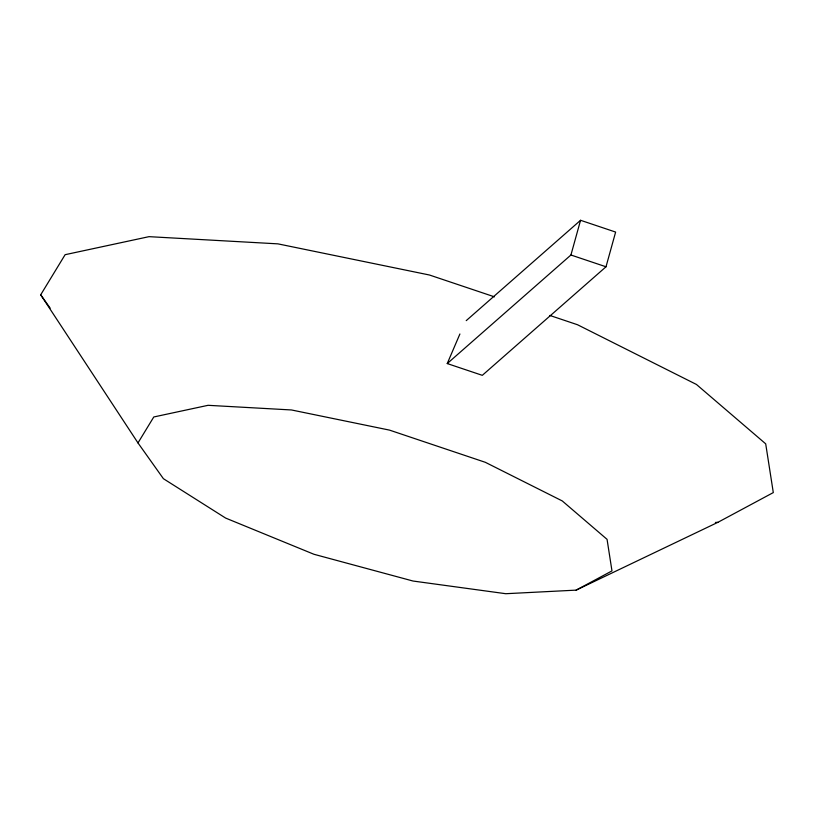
<?xml version="1.0" encoding="UTF-8"?>
<svg xmlns="http://www.w3.org/2000/svg" width="814" height="814" viewBox="0 0 814 814"><rect width="100%" height="100%" fill="white"/><g stroke="black" fill="none" stroke-linecap="round" stroke-linejoin="round"><path stroke-width="1.22" d="M447.242 363.563L570.929 255.006L580.555 220.289L615.628 232.071L606.003 266.778L482.315 375.335L447.242 363.563L459.91 333.984M549.837 315.445L577.523 324.745L696.448 384.462L765.699 443.834L773.3 492.592L717.928 522.313L576.149 590.13L505.779 593.711L413.034 581.033L313.939 554.273L225.641 518.08L163.4 478.693L137.983 442.928L40.7 294.8L65.12 254.69L149.023 236.66L277.9 243.854L429.466 275.01L494.464 296.845M137.983 442.928L153.785 416.972L208.079 405.311L291.453 409.961L389.519 430.118L485.307 462.301L562.26 500.936L607.061 539.346L611.975 570.899L576.149 590.13M466.229 320.635L580.555 220.289M715.394 522.446L717.928 522.313M570.929 255.006L606.003 266.778M40.7 294.8L50.153 308.109"/></g></svg>
